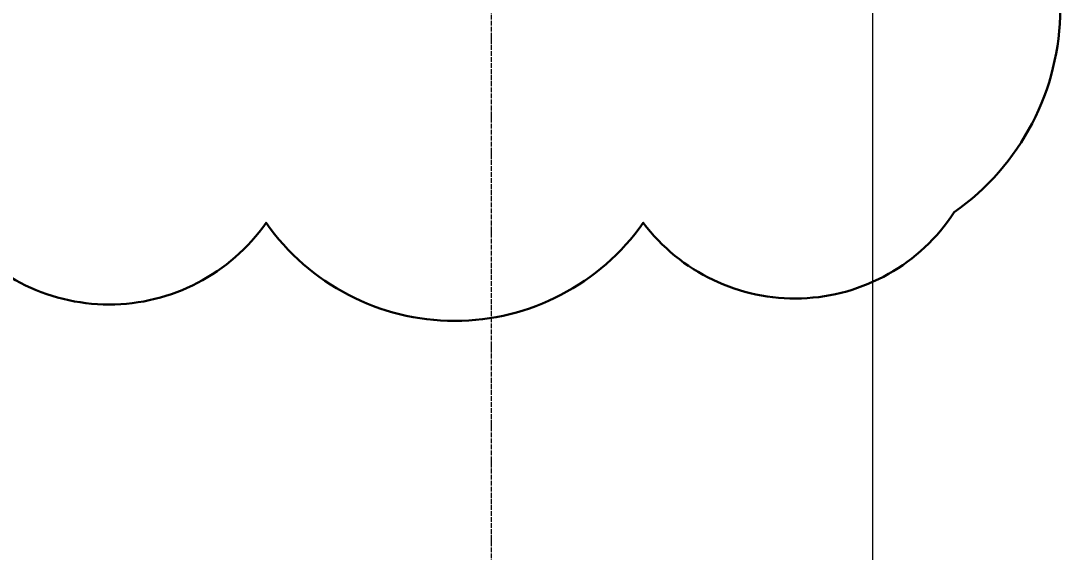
# Model space of a CAD drawing. Header units: millimetres. Extents: x -60946 to 138510, y -262288 to 24501.
# Drawn here: x 54933 to 59242, y -52535 to -50331 of the extents above; entities that cross this region are included whole.
import ezdxf

# ---------------------------------------------------------------- set-up
doc = ezdxf.new("R2010")
doc.units = ezdxf.units.MM
doc.linetypes.add('ADSK_Линия сетки', pattern=[25, 20, -2.5, 0, -2.5])
doc.layers.add('2)Тип-4', color=7, linetype='Continuous', lineweight=30, true_color=0x0080c0)
doc.layers.add('Оси', color=7, linetype='Continuous', lineweight=9)
doc.layers.add('Размеры', color=7, linetype='Continuous', lineweight=9)
doc.styles.add('GOST Common_3', font='', dxfattribs={"width": 0.9, "height": 200})
doc.styles.get('GOST Common_3').set_extended_font_data('GOST Common')
doc.dimstyles.new('ADSK_Основной_2_0_2', dxfattribs={"dimscale": 304.8, "dimtxt": 201.142999, "dimasz": 0.463911, "dimexe": 0.328084, "dimexo": 0.328084, "dimgap": 0.164042, "dimtad": 1, "dimdec": 3, "dimrnd": 0.001, "dimdsep": 46, "dimtxsty": 'GOST Common_3', "dimblk1": 'OBLIQUE', "dimblk2": 'OBLIQUE', "dimsah": 1, "dimcen": 0.09, "dimdle": 0.328084, "dimazin": 2, "dimtfac": 1, "dimtdec": 4, "dimtix": 1, "dimtmove": 0, "dimatfit": 3, "dimfxl": 1, "dimtvp": 1, "dimtolj": 1, "dimtzin": 0, "dimlwd": 20, "dimlwe": 20, "dimarcsym": 2})

# ---------------------------------------------------------------- blocks, each defined once
blk = doc.blocks.new('_Oblique')
at = {"color": 0, "linetype": 'ByBlock', "lineweight": -2}
blk.add_line((-0.5, -0.5), (0.5, 0.5), dxfattribs=at)
blk = doc.blocks.new('*D3851')
at = {"layer": 'Defpoints', "color": 0, "transparency": 16777216}
for p in [(57858.9, -50134.7), (58465.1, -50134.7), (58365.1, -55809.7)]:
    blk.add_point(p, dxfattribs=at)
at = {"layer": 'Размеры', "color": 0, "lineweight": 20, "transparency": 16777216}
for p, q in [((58465.1, -55909.7), (58465.1, -50034.7)), ((57958.9, -50134.7), (58565.1, -50134.7)), ((58465.1, -55809.7), (58565.1, -55809.7))]:
    blk.add_line(p, q, dxfattribs=at)
at = {"layer": 'Размеры', "color": 0, "lineweight": 20, "transparency": 16777216, "xscale": 141.4, "yscale": 141.4, "zscale": 141.4}
for p, rotation in [((58465.1, -50134.7), 90), ((58465.1, -55809.7), 270)]:
    blk.add_blockref('_Oblique', p, dxfattribs=dict(at, rotation=rotation))
at = {"layer": 'Размеры', "color": 0, "lineweight": 9, "transparency": 16777216, "insert": (58315.1, -52972.2), "char_height": 200, "width": 605.475, "attachment_point": 5, "rotation": 90, "style": 'GOST Common_3'}
blk.add_mtext('\\A1;5675', dxfattribs=at)

msp = doc.modelspace()

# ---------------------------------------------------------------- linework, layer by layer
at = {"layer": '2)Тип-4', "color": 5}
msp.add_lwpolyline([(54647.3571, -51168.437, -0.52056705), (54647.3571, -49586.8134, -0.52056705), (54647.3571, -48610.3671, -0.52056705), (54647.3571, -47699.1807, -0.52056705), (55595.4093, -47418.2142, -0.52056705), (57262.0928, -47418.2142, -0.52056705), (58743.5807, -47418.2142, -0.52056705), (58801.8464, -48296.5367, -0.52056705), (58801.8464, -49435.5391, -0.52056705), (58801.8464, -51124.6815, -0.52056705), (57512.9883, -51168.437, -0.52056705), (55949.5383, -51168.437, -0.52056705)], format="xyb", close=True, dxfattribs=at)
at = {"layer": 'Оси', "linetype": 'ADSK_Линия сетки', "lineweight": 5}
msp.add_line((56883.9343, -59838.5137), (56883.9343, -38837.1863), dxfattribs=at)

# ---------------------------------------------------------------- dimensions: what is measured, and where the dimension line sits
at = {"layer": 'Размеры', "lineweight": 9}
dim = msp.add_linear_dim(base=(58465.0787, -50134.6624), p1=(58365.0938, -55809.6624), p2=(57858.9343, -50134.6624), angle=90, dimstyle='ADSK_Основной_2_0_2', override={"dimpost": '<>', "dimfxl": 5697.527746}, dxfattribs=at)
dim.commit()
dim.dimension.update_dxf_attribs({"geometry": '*D3851', "text_midpoint": (58315.0787, -52972.1624)})

doc.saveas('drawing.dxf')
